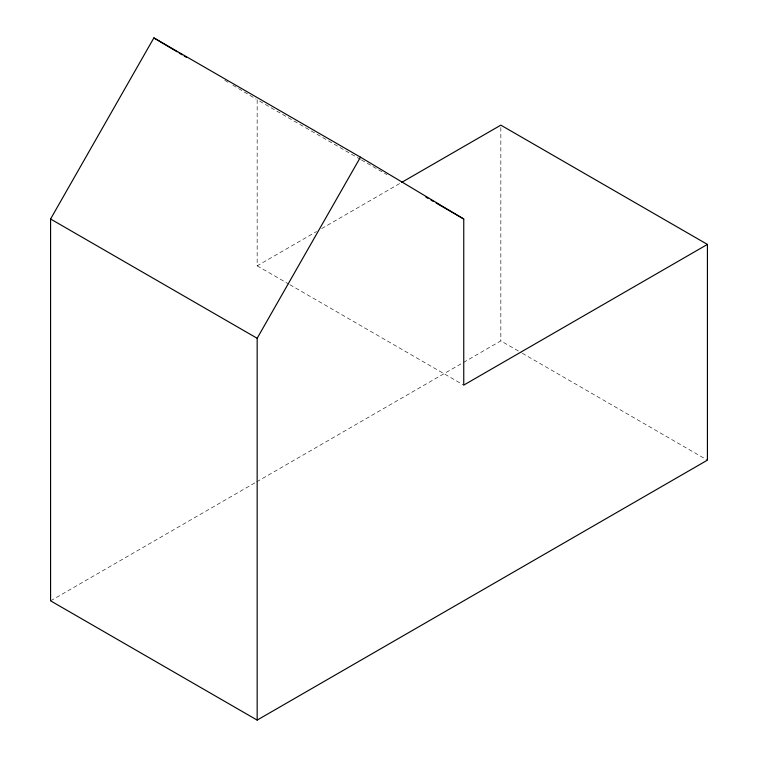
<?xml version="1.0" encoding="UTF-8"?>
<svg xmlns="http://www.w3.org/2000/svg" width="758" height="758" viewBox="0 0 758 758"><rect width="100%" height="100%" fill="white"/><g stroke="black" fill="none" stroke-linecap="round" stroke-linejoin="round"><path stroke-width="0.57" stroke-dasharray="3.79 2.84" d="M360.457 159.369L257.161 99.734L257.161 265.831L316.55 231.541M321.667 228.584L400.499 183.076M50.578 600.829L255.702 482.391M256.735 481.804L500.839 340.873L521.286 352.678M361.481 159.957L387.054 174.719M522.309 353.266L707.422 460.144M257.161 265.831L288.874 284.127M289.897 284.724L463.754 385.102M224.756 80.339L228.812 82.764M232.858 85.18L256.157 99.127M500.839 127.505L500.839 340.873"/><path stroke-width="1.14" d="M50.578 219.005L153.874 37.9L360.457 157.171L463.754 219.005L463.754 385.102L707.422 244.417L707.422 460.144L257.161 720.1L50.578 600.829L50.578 219.005L257.161 338.286L257.161 720.1M257.161 338.286L360.457 157.171M401.522 182.479L500.839 125.146L707.422 244.417M425.92 197.165L427.957 198.34M431.027 200.112L433.074 201.296M436.144 203.068L463.754 219.005M153.874 37.9L177.164 51.847M179.191 53.06L182.223 54.87M184.251 56.083L186.279 57.295"/></g></svg>
